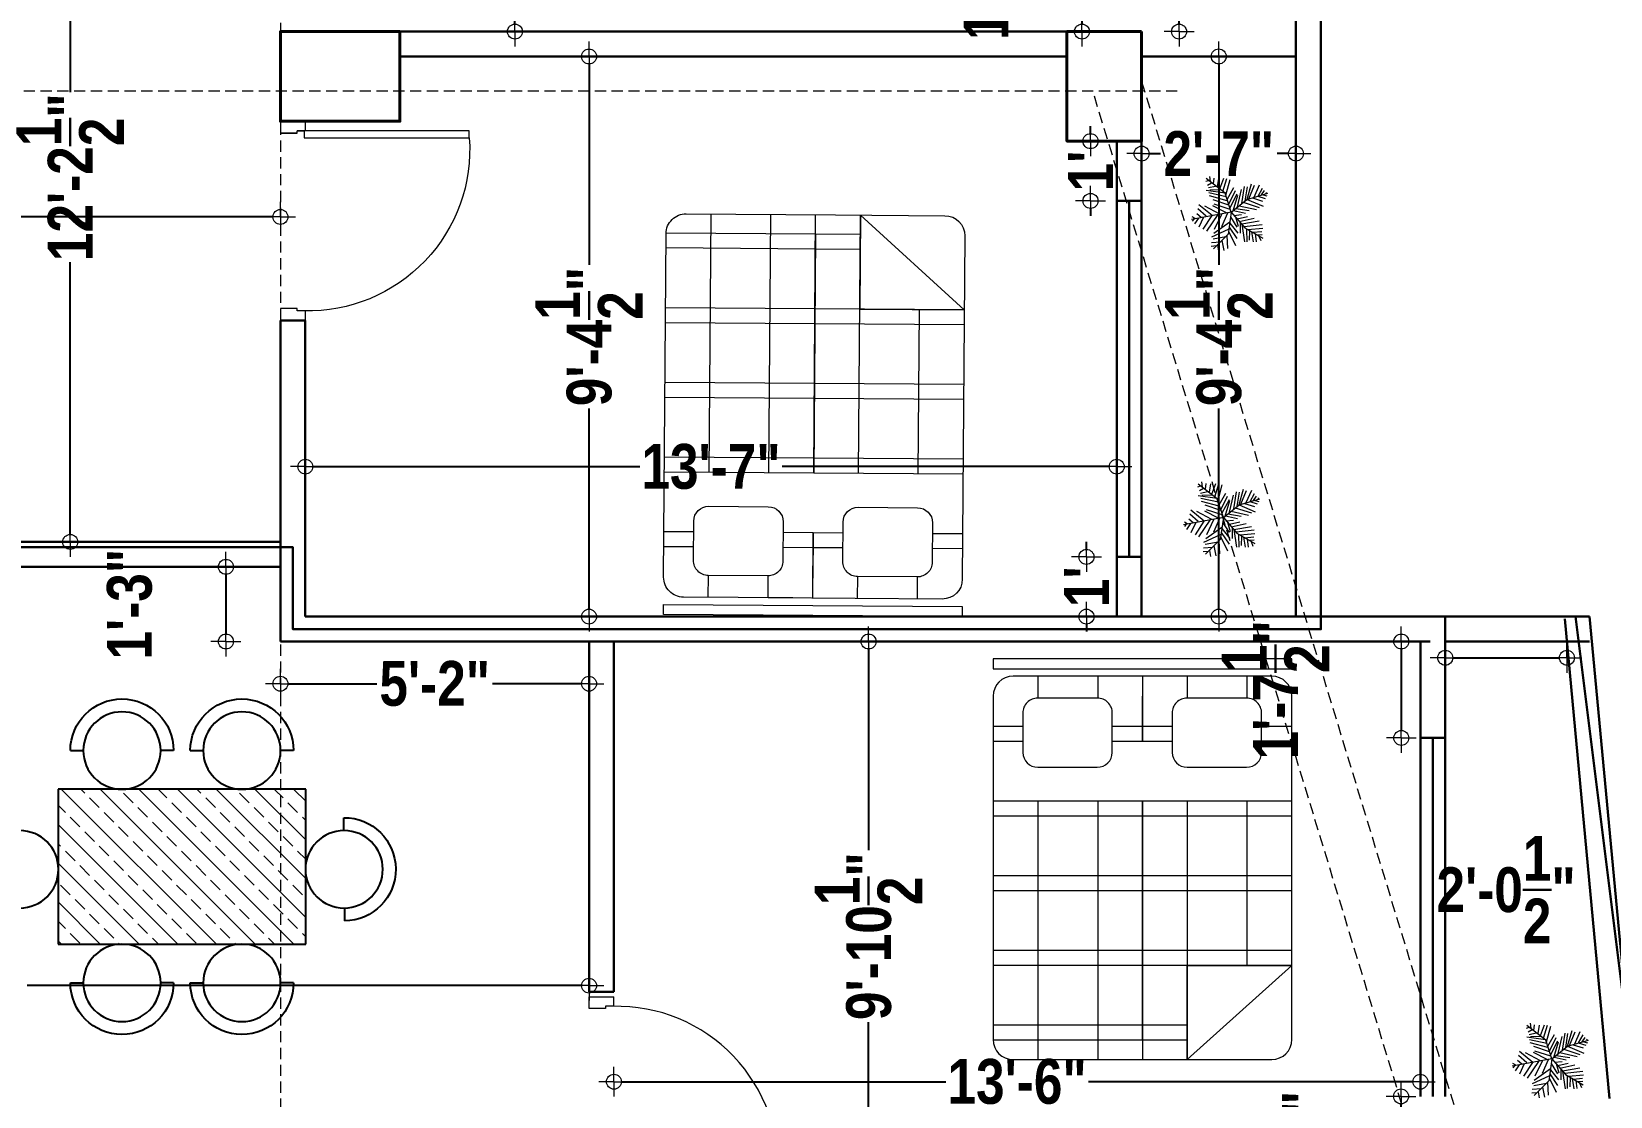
# Model space of a CAD drawing. Header units: inches. Extents: x 64086 to 138972, y -13497 to 16809.
# Drawn here: x 97572.8 to 97890, y -10662.4 to -10448.5 of the extents above; entities that cross this region are included whole.
import ezdxf

# ---------------------------------------------------------------- set-up
doc = ezdxf.new("R2010")
doc.units = ezdxf.units.IN
doc.header["$LTSCALE"] = 0.5
doc.header["$MEASUREMENT"] = 0
doc.header["$PDMODE"] = 2
doc.linetypes.add('DASHED', pattern=[0.75, 0.5, -0.25])
doc.layers.get('0').update_dxf_attribs({"lineweight": 13})
for name, color, linetype, lineweight in [('AREA-F', 20, 'DASHED', 18), ('BEAM 2', 87, 'Continuous', 15), ('Column', 1, 'Continuous', 40), ('DIM', 5, 'Continuous', 13), ('DOOR', 30, 'Continuous', 20), ('e-tv+tel', 5, 'Continuous', 25), ('fur', 42, 'Continuous', 15), ('FURNITUER', 45, 'Continuous', 15), ('P-BASIN1', 6, 'Continuous', 15), ('plant', 70, 'Continuous', 5), ('railing', 30, 'Continuous', 15), ('Raling', 35, 'Continuous', 20), ('WALL', 7, 'Continuous', 30)]:
    doc.layers.add(name, color=color, linetype=linetype, lineweight=lineweight)
doc.layers.add('FURNITURE', color=157, linetype='Continuous')
doc.layers.add('illustr-FURNITURE', color=34, linetype='Continuous')
doc.styles.get("Standard").update_dxf_attribs({"font": 'ARIALNB.TTF'})
doc.dimstyles.new('Column Dim', dxfattribs={"dimtxt": 9, "dimasz": 1.5, "dimexe": 13.25, "dimexo": 11, "dimgap": 1, "dimtad": 0, "dimdec": 1, "dimzin": 0, "dimdsep": 46, "dimlunit": 4, "dimtxsty": 'Standard', "dimblk": 'DIM', "dimcen": 0, "dimse1": 1, "dimse2": 1, "dimclrd": 5, "dimclre": 5, "dimclrt": 7, "dimadec": 0, "dimazin": 0, "dimtfac": 1, "dimtdec": 1, "dimtofl": 0, "dimtmove": 2, "dimatfit": 3, "dimldrblk": 'DIM', "dimfxl": 1, "dimtolj": 1, "dimtzin": 0, "dimarcsym": 0})

# ---------------------------------------------------------------- blocks, each defined once
blk = doc.blocks.new('door-3')
at = {"layer": 'railing'}
for p, q in [((98873.42, -21113.88), (98873.42, -21080.69)), ((98873.42, -21080.69), (98874.85, -21080.69)), ((98874.85, -21080.69), (98874.85, -21113.88)), ((98836.75, -21118.64), (98836.75, -21113.64)), ((98838.65, -21113.64), (98836.75, -21113.64)), ((98838.66, -21113.88), (98838.66, -21115.31)), ((98838.66, -21113.88), (98838.66, -21115.31)), ((98838.66, -21115.31), (98839.13, -21115.31)), ((98839.13, -21115.31), (98839.13, -21118.64)), ((98839.13, -21115.31), (98839.13, -21118.64)), ((98874.85, -21113.88), (98873.42, -21113.88)), ((98874.37, -21115.31), (98874.37, -21118.64)), ((98874.37, -21118.64), (98874.37, -21115.31)), ((98874.37, -21115.31), (98874.85, -21115.31)), ((98876.75, -21113.64), (98874.85, -21113.64)), ((98874.85, -21113.88), (98874.85, -21115.31)), ((98874.85, -21115.31), (98874.85, -21113.88)), ((98876.75, -21113.64), (98876.75, -21118.64)), ((98839.13, -21118.64), (98836.75, -21118.64)), ((98876.75, -21118.64), (98874.37, -21118.64))]:
    blk.add_line(p, q, dxfattribs=at)
blk.add_arc((98871.12, -21113.08), 32.47, 85.9343, 181.4162, dxfattribs=at)
blk = doc.blocks.new('lilklkl')
at = {"color": 23}
for p, q in [((19201.27, -4998.29), (19141.27, -4998.29)), ((19141.27, -4998.29), (19141.27, -5000.29)), ((19201.27, -5000.29), (19201.27, -4998.29)), ((19141.27, -5000.29), (19201.27, -5000.29)), ((19167.27, -5001.79), (19145.27, -5001.79)), ((19197.27, -5001.79), (19162.27, -5001.79)), ((19171.27, -5001.79), (19171.27, -5014.9)), ((19141.27, -5005.79), (19141.27, -5074.79)), ((19171.27, -5014.9), (19171.27, -5005.79)), ((19201.27, -5074.79), (19201.27, -5005.79)), ((19171.27, -5074.79), (19171.27, -5026.9)), ((19171.27, -5026.9), (19171.27, -5078.79)), ((19145.27, -5078.79), (19175.27, -5078.79)), ((19175.27, -5078.79), (19197.27, -5078.79))]:
    blk.add_line(p, q, dxfattribs=at)
at = {"color": 33}
for p, q in [((19150.27, -5001.79), (19150.27, -5006.19)), ((19162.27, -5001.79), (19162.27, -5006.19)), ((19180.27, -5001.79), (19180.27, -5006.19)), ((19192.27, -5001.79), (19192.27, -5006.19)), ((19147.23, -5011.9), (19141.27, -5011.9)), ((19147.24, -5014.9), (19141.27, -5014.9)), ((19171.27, -5014.9), (19165.2, -5014.9)), ((19171.27, -5011.9), (19165.21, -5011.9)), ((19177.23, -5011.9), (19171.27, -5011.9)), ((19177.24, -5014.9), (19171.27, -5014.9)), ((19201.27, -5014.9), (19195.2, -5014.9)), ((19201.27, -5011.9), (19195.21, -5011.9)), ((19171.27, -5026.9), (19141.27, -5026.9)), ((19150.27, -5026.9), (19150.27, -5078.79)), ((19162.27, -5026.9), (19162.27, -5078.79)), ((19201.27, -5026.9), (19171.27, -5026.9)), ((19180.27, -5026.9), (19180.27, -5078.79)), ((19192.27, -5026.9), (19192.27, -5059.9)), ((19171.27, -5029.9), (19141.27, -5029.9)), ((19201.27, -5029.9), (19171.27, -5029.9)), ((19171.27, -5041.9), (19141.27, -5041.9)), ((19201.27, -5041.9), (19171.27, -5041.9)), ((19171.27, -5044.9), (19141.27, -5044.9)), ((19201.27, -5044.9), (19171.27, -5044.9)), ((19171.27, -5056.9), (19141.27, -5056.9)), ((19201.27, -5056.9), (19171.27, -5056.9)), ((19171.27, -5059.9), (19141.27, -5059.9)), ((19201.27, -5059.9), (19171.27, -5059.9)), ((19171.27, -5071.9), (19141.27, -5071.9)), ((19180.27, -5071.9), (19171.27, -5071.9)), ((19171.27, -5074.9), (19141.27, -5074.9)), ((19180.27, -5074.9), (19171.27, -5074.9))]:
    blk.add_line(p, q, dxfattribs=at)
at = {"color": 40}
for p, q in [((19162.21, -5006.19), (19150.23, -5006.19)), ((19192.21, -5006.19), (19180.23, -5006.19)), ((19147.23, -5009.2), (19147.24, -5017.1)), ((19165.2, -5017.09), (19165.21, -5009.2)), ((19177.23, -5009.2), (19177.24, -5017.1)), ((19195.2, -5017.09), (19195.21, -5009.2)), ((19150.24, -5020.09), (19162.2, -5020.09)), ((19180.24, -5020.09), (19192.2, -5020.09))]:
    blk.add_line(p, q, dxfattribs=at)
at = {"color": 23}
for centre, start, end in [((19145.27, -5005.79), 90, 180), ((19197.27, -5005.79), 0, 90), ((19145.27, -5074.79), 180, 270), ((19197.27, -5074.79), 270, 0)]:
    blk.add_arc(centre, 4, start, end, dxfattribs=at)
at = {"color": 40}
for centre, start, end in [((19150.23, -5009.19), 90, 180.1414), ((19162.21, -5009.19), 359.8975, 90), ((19180.23, -5009.19), 90, 180.1414), ((19192.21, -5009.19), 359.8975, 90), ((19150.24, -5017.09), 180.1414, 270), ((19162.2, -5017.09), 270, 359.8975), ((19180.24, -5017.09), 180.1414, 270), ((19192.2, -5017.09), 270, 359.8975)]:
    blk.add_arc(centre, 3, start, end, dxfattribs=at)
at = {"layer": 'DOOR'}
for p, q in [((19201.27, -5059.9), (19180.27, -5078.79)), ((19180.27, -5078.79), (19180.27, -5059.9)), ((19180.27, -5059.9), (19201.27, -5059.9))]:
    blk.add_line(p, q, dxfattribs=at)
blk = doc.blocks.new('A$C32C23EB6')
at = {"layer": 'fur'}
blk.add_blockref('lilklkl', (-19141.27, 5078.79), dxfattribs=at)
blk = doc.blocks.new('FURN_GEN_016')
at = {"layer": 'illustr-FURNITURE'}
for p, q in [((-12934.1, 14564.81), (-12931.6, 14564.81)), ((-12914.1, 14564.81), (-12916.6, 14564.81)), ((-12910.86, 14564.81), (-12908.36, 14564.81)), ((-12890.86, 14564.81), (-12893.36, 14564.81)), ((-12936.48, 14557.31), (-12888.48, 14557.31)), ((-12936.48, 14527.31), (-12936.48, 14557.31)), ((-12888.48, 14557.31), (-12888.48, 14527.31)), ((-12943.85, 14549.3), (-12943.83, 14551.8)), ((-12881.11, 14549.3), (-12881.13, 14551.8)), ((-12943.96, 14534.31), (-12943.98, 14531.81)), ((-12881, 14534.31), (-12880.98, 14531.81)), ((-12888.48, 14527.31), (-12936.48, 14527.31)), ((-12934.1, 14519.81), (-12931.6, 14519.81)), ((-12914.1, 14519.81), (-12916.6, 14519.81)), ((-12910.86, 14519.81), (-12908.36, 14519.81)), ((-12890.86, 14519.81), (-12893.36, 14519.81))]:
    blk.add_line(p, q, dxfattribs=at)
for centre in [(-12924.1, 14564.81), (-12900.86, 14564.81), (-12943.91, 14541.81), (-12881.05, 14541.81), (-12924.1, 14519.81), (-12900.86, 14519.81)]:
    blk.add_circle(centre, 7.5, dxfattribs=at)
for centre, start, end in [((-12924.1, 14564.81), 0, 180), ((-12900.86, 14564.81), 0, 180), ((-12943.91, 14541.81), 89.579, 269.579), ((-12881.05, 14541.81), 270.421, 90.421), ((-12924.1, 14519.81), 180, 0), ((-12900.86, 14519.81), 180, 0)]:
    blk.add_arc(centre, 10, start, end, dxfattribs=at)
blk = doc.blocks.new('*U13')
for p, q in [((-185.1152, 1008.5578), (-553.1612, 1185.4942)), ((-221.9198, 1197.3052), (-433.5526, 1338.8594)), ((-258.7244, 1362.456), (-332.3336, 1421.4348)), ((0, 0), (-266.7, 1447.8)), ((-231.1146, 1315.2628), (-166.7002, 1421.4348)), ((-194.31, 1102.9442), (-65.4812, 1256.284)), ((-148.3106, 914.1968), (118.5418, 1220.9018)), ((-129.8956, 701.8528), (265.7602, 1185.4942)), ((-800.1, 114.3), (-1333.5, 647.7)), ((-1234.059, 536.7274), (-1252.4486, 737.2604)), ((-1105.2302, 725.4494), (-1077.6458, 395.1732)), ((-976.4268, 666.4706), (-884.4026, 194.6402)), ((-902.8176, 713.6638), (-617.5756, 100.2538)), ((-369.1382, 53.086), (-783.1836, 642.874)), ((-93.091, 489.5342), (-700.3796, 902.3858)), ((-129.8956, 713.6638), (-626.7704, 1032.1544)), ((-617.5756, 607.4918), (-74.7014, 347.98)), ((-74.7014, 418.7444), (219.7608, 961.39)), ((-28.6766, 171.0436), (228.9556, 678.2816)), ((100.1268, 41.275), (284.1498, 619.2774)), ((256.5654, 88.4682), (449.7832, 666.4706)), ((412.9786, 147.447), (587.8068, 796.2392)), ((560.197, 182.8292), (698.2206, 819.8358)), ((685.8, 228.6), (1219.2, 914.4)), ((689.0258, 230.0224), (790.2448, 914.1968)), ((808.6344, 784.4282), (827.0494, 418.7444)), ((891.4384, 831.6214), (946.658, 572.1096)), ((983.4626, 867.0036), (1066.2666, 725.4494)), ((1029.462, 654.685), (1241.0948, 631.0884)), ((1112.2914, 760.8316), (1296.3144, 784.4282)), ((1121.4862, 925.9824), (1149.0706, 831.6214)), ((-1206.4492, 501.3198), (-1418.082, 465.9376)), ((-1031.621, 347.98), (-1399.667, 277.1902)), ((-847.598, 159.2326), (-1326.0578, 135.636)), ((-718.7946, 88.4682), (-1215.644, -147.447)), ((-543.9664, 76.6572), (-967.2066, -206.4512)), ((0, 0), (-800.1, 114.3)), ((-405.9428, 53.086), (-764.794, -241.8334)), ((0, 0), (-571.5, -495.3)), ((-166.7002, 29.4894), (-543.9664, -206.4512)), ((-525.5514, 347.98), (-28.6766, 123.8504)), ((0, 0), (685.8, 228.6)), ((0, 0), (457.2, -571.5)), ((164.5412, 41.275), (661.416, -218.2368)), ((284.1498, 88.4682), (781.0246, -147.447)), ((458.978, 147.447), (891.4384, -88.4682)), ((615.4166, 194.6402), (1185.8752, 41.275)), ((753.4148, 312.5978), (1222.6798, 159.2326)), ((845.439, 418.7444), (1241.0948, 277.1902)), ((919.0482, 501.3198), (1222.6798, 454.152)), ((-442.7474, -383.3876), (-1086.8406, -477.7486)), ((-617.5756, -548.5384), (-1077.6458, -560.324)), ((-571.5, -495.3), (-952.5, -1143)), ((-387.5278, -324.4088), (-764.794, -324.4088)), ((-525.5514, -465.963), (-451.9422, -1126.5408)), ((-166.7002, -147.447), (-507.1618, -253.619)), ((-433.5526, -383.3876), (-323.1134, -1020.3688)), ((-341.5284, -289.0012), (-221.9198, -831.6214)), ((-240.3094, -218.2368), (-157.5054, -595.7062)), ((-120.7008, -88.4682), (-93.091, -371.5766)), ((63.3222, -76.6826), (-37.8714, -513.1308)), ((44.9326, -64.897), (615.4166, -241.8334)), ((127.7366, -159.258), (54.1274, -654.685)), ((228.9556, -289.0012), (90.932, -914.1968)), ((357.759, -430.5554), (164.5412, -1020.3688)), ((192.151, -230.0224), (817.8292, -371.5766)), ((458.978, -572.1096), (210.5406, -1161.923)), ((311.7596, -383.3876), (937.4378, -477.7486)), ((412.9786, -501.3452), (919.0482, -583.9206)), ((457.2, -571.5), (685.8, -1333.5)), ((468.1982, -572.1096), (1029.462, -737.2604)), ((-718.7946, -737.2604), (-1086.8406, -796.2392)), ((-783.1836, -867.029), (-1077.6458, -902.4112)), ((-875.2078, -1008.5832), (-1040.8412, -1079.3476)), ((-681.9646, -666.496), (-1022.4262, -654.685)), ((-829.2084, -937.7934), (-810.7934, -1126.5408)), ((-737.1842, -784.4536), (-709.5744, -1114.7298)), ((-635.9652, -607.5172), (-580.771, -1150.1374)), ((514.1976, -772.6426), (403.7838, -1138.3264)), ((486.5878, -642.8994), (983.4626, -843.4324)), ((578.612, -961.39), (495.7826, -1232.7128)), ((541.8074, -831.6214), (992.6574, -1032.1544)), ((578.612, -973.1756), (873.0488, -1138.3264)), ((624.6114, -1102.9442), (781.0246, -1209.1162)), ((624.6114, -1161.923), (587.8068, -1291.6916)), ((679.8056, -1268.095), (716.6102, -1291.6916))]:
    blk.add_line(p, q)
blk = doc.blocks.new('DIM')
at = {"layer": 'DIM'}
for q in [(-2, 0), (0, 2), (0, -2), (2, 0)]:
    blk.add_line((0, 0), q, dxfattribs=at)
blk.add_circle((0, 0), 1, dxfattribs=at)
blk = doc.blocks.new('*D604')
at = {"layer": 'Defpoints', "color": 0, "lineweight": 30, "ltscale": 15, "transparency": 16777216}
for p in [(97651.2, -10324.34), (97651.2, -10448.49), (97669.92, -10448.49)]:
    blk.add_point(p, dxfattribs=at)
at = {"layer": 'WALL', "color": 5, "lineweight": -2, "ltscale": 15, "transparency": 16777216}
for p, q in [((97669.92, -10325.84), (97669.92, -10372.09)), ((97669.92, -10446.99), (97669.92, -10400.74))]:
    blk.add_line(p, q, dxfattribs=at)
at = {"layer": 'WALL', "color": 5, "lineweight": -2, "ltscale": 15, "transparency": 16777216, "xscale": 1.5, "yscale": 1.5, "zscale": 1.5}
for p, rotation in [((97669.92, -10324.34), 90), ((97669.92, -10448.49), 270)]:
    blk.add_blockref('DIM', p, dxfattribs=dict(at, rotation=rotation))
at = {"layer": 'WALL', "color": 7, "lineweight": 30, "ltscale": 15, "transparency": 16777216, "insert": (97669.92, -10386.42), "char_height": 9, "attachment_point": 5, "rotation": 90}
blk.add_mtext('\\A1;10\'-4"', dxfattribs=at)
blk = doc.blocks.new('*D607')
at = {"layer": 'Defpoints', "color": 0, "lineweight": 30, "ltscale": 15, "transparency": 16777216}
for p in [(97803.36, -10324.34), (97803.36, -10448.49), (97803.36, -10448.49)]:
    blk.add_point(p, dxfattribs=at)
at = {"layer": 'WALL', "color": 5, "lineweight": -2, "ltscale": 15, "transparency": 16777216}
for p, q in [((97803.36, -10325.84), (97803.36, -10372.09)), ((97803.36, -10446.99), (97803.36, -10400.74))]:
    blk.add_line(p, q, dxfattribs=at)
at = {"layer": 'WALL', "color": 5, "lineweight": -2, "ltscale": 15, "transparency": 16777216, "xscale": 1.5, "yscale": 1.5, "zscale": 1.5}
for p, rotation in [((97803.36, -10324.34), 90), ((97803.36, -10448.49), 270)]:
    blk.add_blockref('DIM', p, dxfattribs=dict(at, rotation=rotation))
at = {"layer": 'WALL', "color": 7, "lineweight": 30, "ltscale": 15, "transparency": 16777216, "insert": (97803.36, -10386.42), "char_height": 9, "attachment_point": 5, "rotation": 90}
blk.add_mtext('\\A1;10\'-4"', dxfattribs=at)
blk = doc.blocks.new('*D614')
at = {"layer": 'Defpoints', "color": 0, "lineweight": 30, "ltscale": 15, "transparency": 16777216}
for p in [(97622.81, -10485.72), (97424.82, -10551), (97622.81, -10551)]:
    blk.add_point(p, dxfattribs=at)
at = {"layer": 'WALL', "color": 5, "lineweight": -2, "ltscale": 15, "transparency": 16777216}
for p, q in [((97426.32, -10485.72), (97509.49, -10485.72)), ((97621.31, -10485.72), (97538.14, -10485.72))]:
    blk.add_line(p, q, dxfattribs=at)
at = {"layer": 'WALL', "color": 5, "lineweight": -2, "ltscale": 15, "transparency": 16777216, "xscale": 1.5, "yscale": 1.5, "zscale": 1.5, "rotation": 180}
blk.add_blockref('DIM', (97424.82, -10485.72), dxfattribs=at)
at = {"layer": 'WALL', "color": 5, "lineweight": -2, "ltscale": 15, "transparency": 16777216, "xscale": 1.5, "yscale": 1.5, "zscale": 1.5}
blk.add_blockref('DIM', (97622.81, -10485.72), dxfattribs=at)
at = {"layer": 'WALL', "color": 7, "lineweight": 30, "ltscale": 15, "transparency": 16777216, "insert": (97523.82, -10485.72), "char_height": 9, "attachment_point": 5}
blk.add_mtext('\\A1;16\'-6"', dxfattribs=at)
blk = doc.blocks.new('*D615')
at = {"layer": 'Defpoints', "color": 0, "lineweight": 30, "ltscale": 15, "transparency": 16777216}
for p in [(97622.81, -10556), (97611.85, -10571), (97622.81, -10571)]:
    blk.add_point(p, dxfattribs=at)
at = {"layer": 'WALL', "color": 5, "lineweight": -2, "ltscale": 15, "transparency": 16777216}
blk.add_line((97611.85, -10557.5), (97611.85, -10569.5), dxfattribs=at)
at = {"layer": 'WALL', "color": 5, "lineweight": -2, "ltscale": 15, "transparency": 16777216, "xscale": 1.5, "yscale": 1.5, "zscale": 1.5}
for p, rotation in [((97611.85, -10556), 90), ((97611.85, -10571), 270)]:
    blk.add_blockref('DIM', p, dxfattribs=dict(at, rotation=rotation))
at = {"layer": 'WALL', "color": 7, "lineweight": 30, "ltscale": 15, "transparency": 16777216, "insert": (97592.51, -10563.5), "char_height": 9, "attachment_point": 5, "rotation": 90}
blk.add_mtext('\\A1;1\'-3"', dxfattribs=at)
blk = doc.blocks.new('*D616')
at = {"layer": 'Defpoints', "color": 0, "lineweight": 30, "ltscale": 15, "transparency": 16777216}
for p in [(97622.81, -10571), (97684.81, -10571), (97684.81, -10579.47)]:
    blk.add_point(p, dxfattribs=at)
at = {"layer": 'WALL', "color": 5, "lineweight": -2, "ltscale": 15, "transparency": 16777216}
for p, q in [((97624.31, -10579.47), (97642.18, -10579.47)), ((97683.31, -10579.47), (97665.44, -10579.47))]:
    blk.add_line(p, q, dxfattribs=at)
at = {"layer": 'WALL', "color": 5, "lineweight": -2, "ltscale": 15, "transparency": 16777216, "xscale": 1.5, "yscale": 1.5, "zscale": 1.5, "rotation": 180}
blk.add_blockref('DIM', (97622.81, -10579.47), dxfattribs=at)
at = {"layer": 'WALL', "color": 5, "lineweight": -2, "ltscale": 15, "transparency": 16777216, "xscale": 1.5, "yscale": 1.5, "zscale": 1.5}
blk.add_blockref('DIM', (97684.81, -10579.47), dxfattribs=at)
at = {"layer": 'WALL', "color": 7, "lineweight": 30, "ltscale": 15, "transparency": 16777216, "insert": (97653.81, -10579.47), "char_height": 9, "attachment_point": 5}
blk.add_mtext('\\A1;5\'-2"', dxfattribs=at)
blk = doc.blocks.new('*D617')
at = {"layer": 'Defpoints', "color": 0, "lineweight": 30, "ltscale": 15, "transparency": 16777216}
for p in [(97790.83, -10429.57), (97783.83, -10448.49), (97790.83, -10448.49)]:
    blk.add_point(p, dxfattribs=at)
at = {"layer": 'WALL', "color": 5, "lineweight": -2, "ltscale": 15, "transparency": 16777216}
blk.add_line((97783.83, -10431.07), (97783.83, -10446.99), dxfattribs=at)
at = {"layer": 'WALL', "color": 5, "lineweight": -2, "ltscale": 15, "transparency": 16777216, "xscale": 1.5, "yscale": 1.5, "zscale": 1.5}
for p, rotation in [((97783.83, -10429.57), 90), ((97783.83, -10448.49), 270)]:
    blk.add_blockref('DIM', p, dxfattribs=dict(at, rotation=rotation))
at = {"layer": 'WALL', "color": 7, "lineweight": 30, "ltscale": 15, "transparency": 16777216, "insert": (97764.57, -10439.03), "char_height": 9, "attachment_point": 5, "rotation": 90}
blk.add_mtext('\\A1;1\'-7"', dxfattribs=at)
blk = doc.blocks.new('*D618')
at = {"layer": 'Defpoints', "color": 0, "lineweight": 30, "ltscale": 15, "transparency": 16777216}
for p in [(97790.83, -10470.5), (97785.56, -10482.5), (97790.83, -10482.5)]:
    blk.add_point(p, dxfattribs=at)
at = {"layer": 'WALL', "color": 5, "lineweight": -2, "ltscale": 15, "transparency": 16777216}
for p, q in [((97785.56, -10469), (97785.56, -10467.5)), ((97785.56, -10484), (97785.56, -10485.5))]:
    blk.add_line(p, q, dxfattribs=at)
at = {"layer": 'WALL', "color": 5, "lineweight": -2, "ltscale": 15, "transparency": 16777216, "xscale": 1.5, "yscale": 1.5, "zscale": 1.5}
for p, rotation in [((97785.56, -10470.5), 270), ((97785.56, -10482.5), 90)]:
    blk.add_blockref('DIM', p, dxfattribs=dict(at, rotation=rotation))
at = {"layer": 'WALL', "color": 7, "lineweight": 30, "ltscale": 15, "transparency": 16777216, "insert": (97785.56, -10476.5), "char_height": 9, "attachment_point": 5, "rotation": 90}
blk.add_mtext("\\A1;1'", dxfattribs=at)
blk = doc.blocks.new('*D619')
at = {"layer": 'Defpoints', "color": 0, "lineweight": 30, "ltscale": 15, "transparency": 16777216}
for p in [(97784.75, -10554), (97790.83, -10554), (97790.83, -10566)]:
    blk.add_point(p, dxfattribs=at)
at = {"layer": 'WALL', "color": 5, "lineweight": -2, "ltscale": 15, "transparency": 16777216}
for p, q in [((97784.75, -10552.5), (97784.75, -10551)), ((97784.75, -10567.5), (97784.75, -10569))]:
    blk.add_line(p, q, dxfattribs=at)
at = {"layer": 'WALL', "color": 5, "lineweight": -2, "ltscale": 15, "transparency": 16777216, "xscale": 1.5, "yscale": 1.5, "zscale": 1.5}
for p, rotation in [((97784.75, -10554), 270), ((97784.75, -10566), 90)]:
    blk.add_blockref('DIM', p, dxfattribs=dict(at, rotation=rotation))
at = {"layer": 'WALL', "color": 7, "lineweight": 30, "ltscale": 15, "transparency": 16777216, "insert": (97784.75, -10560), "char_height": 9, "attachment_point": 5, "rotation": 90}
blk.add_mtext("\\A1;1'", dxfattribs=at)
blk = doc.blocks.new('*D620')
at = {"layer": 'Defpoints', "color": 0, "lineweight": 30, "ltscale": 15, "transparency": 16777216}
for p in [(97686.78, -10453.5), (97684.81, -10566), (97686.78, -10566)]:
    blk.add_point(p, dxfattribs=at)
at = {"layer": 'WALL', "color": 5, "lineweight": -2, "ltscale": 15, "transparency": 16777216}
for p, q in [((97684.81, -10455), (97684.81, -10495.31)), ((97684.81, -10564.5), (97684.81, -10524.18))]:
    blk.add_line(p, q, dxfattribs=at)
at = {"layer": 'WALL', "color": 5, "lineweight": -2, "ltscale": 15, "transparency": 16777216, "xscale": 1.5, "yscale": 1.5, "zscale": 1.5}
for p, rotation in [((97684.81, -10453.5), 90), ((97684.81, -10566), 270)]:
    blk.add_blockref('DIM', p, dxfattribs=dict(at, rotation=rotation))
at = {"layer": 'WALL', "color": 7, "lineweight": 30, "ltscale": 15, "transparency": 16777216, "insert": (97684.81, -10509.75), "char_height": 9, "attachment_point": 5, "rotation": 90}
blk.add_mtext('\\A1;9\'-4{\\H1x;\\S1/2;}"', dxfattribs=at)
blk = doc.blocks.new('*D621')
at = {"layer": 'Defpoints', "color": 0, "lineweight": 30, "ltscale": 15, "transparency": 16777216}
for p in [(97627.81, -10536.25), (97790.83, -10535.88), (97790.83, -10536.25)]:
    blk.add_point(p, dxfattribs=at)
at = {"layer": 'WALL', "color": 5, "lineweight": -2, "ltscale": 15, "transparency": 16777216}
for p, q in [((97629.31, -10535.88), (97695, -10535.88)), ((97789.33, -10535.88), (97723.64, -10535.88))]:
    blk.add_line(p, q, dxfattribs=at)
at = {"layer": 'WALL', "color": 5, "lineweight": -2, "ltscale": 15, "transparency": 16777216, "xscale": 1.5, "yscale": 1.5, "zscale": 1.5, "rotation": 180}
blk.add_blockref('DIM', (97627.81, -10535.88), dxfattribs=at)
at = {"layer": 'WALL', "color": 5, "lineweight": -2, "ltscale": 15, "transparency": 16777216, "xscale": 1.5, "yscale": 1.5, "zscale": 1.5}
blk.add_blockref('DIM', (97790.83, -10535.88), dxfattribs=at)
at = {"layer": 'WALL', "color": 7, "lineweight": 30, "ltscale": 15, "transparency": 16777216, "insert": (97709.32, -10535.88), "char_height": 9, "attachment_point": 5}
blk.add_mtext('\\A1;13\'-7"', dxfattribs=at)
blk = doc.blocks.new('*D622')
at = {"layer": 'Defpoints', "color": 0, "lineweight": 30, "ltscale": 15, "transparency": 16777216}
for p in [(97811.33, -10453.49), (97811.33, -10566), (97811.33, -10566)]:
    blk.add_point(p, dxfattribs=at)
at = {"layer": 'WALL', "color": 5, "lineweight": -2, "ltscale": 15, "transparency": 16777216}
for p, q in [((97811.33, -10454.99), (97811.33, -10495.31)), ((97811.33, -10564.5), (97811.33, -10524.18))]:
    blk.add_line(p, q, dxfattribs=at)
at = {"layer": 'WALL', "color": 5, "lineweight": -2, "ltscale": 15, "transparency": 16777216, "xscale": 1.5, "yscale": 1.5, "zscale": 1.5}
for p, rotation in [((97811.33, -10453.49), 90), ((97811.33, -10566), 270)]:
    blk.add_blockref('DIM', p, dxfattribs=dict(at, rotation=rotation))
at = {"layer": 'WALL', "color": 7, "lineweight": 30, "ltscale": 15, "transparency": 16777216, "insert": (97811.33, -10509.74), "char_height": 9, "attachment_point": 5, "rotation": 90}
blk.add_mtext('\\A1;9\'-4{\\H1x;\\S1/2;}"', dxfattribs=at)
blk = doc.blocks.new('*D623')
at = {"layer": 'Defpoints', "color": 0, "lineweight": 30, "ltscale": 15, "transparency": 16777216}
for p in [(97795.83, -10473), (97826.83, -10473), (97826.83, -10473)]:
    blk.add_point(p, dxfattribs=at)
at = {"layer": 'WALL', "color": 5, "lineweight": -2, "ltscale": 15, "transparency": 16777216}
for p, q in [((97797.33, -10473), (97799.6, -10473)), ((97825.33, -10473), (97823.07, -10473))]:
    blk.add_line(p, q, dxfattribs=at)
at = {"layer": 'WALL', "color": 5, "lineweight": -2, "ltscale": 15, "transparency": 16777216, "xscale": 1.5, "yscale": 1.5, "zscale": 1.5, "rotation": 180}
blk.add_blockref('DIM', (97795.83, -10473), dxfattribs=at)
at = {"layer": 'WALL', "color": 5, "lineweight": -2, "ltscale": 15, "transparency": 16777216, "xscale": 1.5, "yscale": 1.5, "zscale": 1.5}
blk.add_blockref('DIM', (97826.83, -10473), dxfattribs=at)
at = {"layer": 'WALL', "color": 7, "lineweight": 30, "ltscale": 15, "transparency": 16777216, "insert": (97811.33, -10473), "char_height": 9, "attachment_point": 5}
blk.add_mtext('\\A1;2\'-7"', dxfattribs=at)
blk = doc.blocks.new('*D624')
at = {"layer": 'Defpoints', "color": 0, "lineweight": 30, "ltscale": 15, "transparency": 16777216}
for p in [(97597.81, -10404.5), (97580.57, -10551), (97597.81, -10551)]:
    blk.add_point(p, dxfattribs=at)
at = {"layer": 'WALL', "color": 5, "lineweight": -2, "ltscale": 15, "transparency": 16777216}
for p, q in [((97580.57, -10406), (97580.57, -10460.69)), ((97580.57, -10549.5), (97580.57, -10494.8))]:
    blk.add_line(p, q, dxfattribs=at)
at = {"layer": 'WALL', "color": 5, "lineweight": -2, "ltscale": 15, "transparency": 16777216, "xscale": 1.5, "yscale": 1.5, "zscale": 1.5}
for p, rotation in [((97580.57, -10404.5), 90), ((97580.57, -10551), 270)]:
    blk.add_blockref('DIM', p, dxfattribs=dict(at, rotation=rotation))
at = {"layer": 'WALL', "color": 7, "lineweight": 30, "ltscale": 15, "transparency": 16777216, "insert": (97580.57, -10477.75), "char_height": 9, "attachment_point": 5, "rotation": 90}
blk.add_mtext('\\A1;12\'-2{\\H1x;\\S1/2;}"', dxfattribs=at)
blk = doc.blocks.new('*D625')
at = {"layer": 'Defpoints', "color": 0, "lineweight": 30, "ltscale": 15, "transparency": 16777216}
for p in [(97429.82, -10639.41), (97684.81, -10639.41), (97684.81, -10640.12)]:
    blk.add_point(p, dxfattribs=at)
at = {"layer": 'WALL', "color": 5, "lineweight": -2, "ltscale": 15, "transparency": 16777216}
for p, q in [((97431.32, -10640.12), (97542.72, -10640.12)), ((97683.31, -10640.12), (97571.92, -10640.12))]:
    blk.add_line(p, q, dxfattribs=at)
at = {"layer": 'WALL', "color": 5, "lineweight": -2, "ltscale": 15, "transparency": 16777216, "xscale": 1.5, "yscale": 1.5, "zscale": 1.5, "rotation": 180}
blk.add_blockref('DIM', (97429.82, -10640.12), dxfattribs=at)
at = {"layer": 'WALL', "color": 5, "lineweight": -2, "ltscale": 15, "transparency": 16777216, "xscale": 1.5, "yscale": 1.5, "zscale": 1.5}
blk.add_blockref('DIM', (97684.81, -10640.12), dxfattribs=at)
at = {"layer": 'WALL', "color": 7, "lineweight": 30, "ltscale": 15, "transparency": 16777216, "insert": (97557.32, -10640.12), "char_height": 9, "attachment_point": 5}
blk.add_mtext('\\A1;21\'-3"', dxfattribs=at)
blk = doc.blocks.new('*D627')
at = {"layer": 'Defpoints', "color": 0, "lineweight": 30, "ltscale": 15, "transparency": 16777216}
for p in [(97740.97, -10571), (97740.97, -10689.36), (97740.97, -10689.36)]:
    blk.add_point(p, dxfattribs=at)
at = {"layer": 'WALL', "color": 5, "lineweight": -2, "ltscale": 15, "transparency": 16777216}
for p, q in [((97740.97, -10572.5), (97740.97, -10612.88)), ((97740.97, -10687.86), (97740.97, -10647.48))]:
    blk.add_line(p, q, dxfattribs=at)
at = {"layer": 'WALL', "color": 5, "lineweight": -2, "ltscale": 15, "transparency": 16777216, "xscale": 1.5, "yscale": 1.5, "zscale": 1.5}
for p, rotation in [((97740.97, -10571), 90), ((97740.97, -10689.36), 270)]:
    blk.add_blockref('DIM', p, dxfattribs=dict(at, rotation=rotation))
at = {"layer": 'WALL', "color": 7, "lineweight": 30, "ltscale": 15, "transparency": 16777216, "insert": (97740.97, -10630.18), "char_height": 9, "attachment_point": 5, "rotation": 90}
blk.add_mtext('\\A1;9\'-10{\\H1x;\\S1/2;}"', dxfattribs=at)
blk = doc.blocks.new('*D630')
at = {"layer": 'Defpoints', "color": 0, "lineweight": 30, "ltscale": 15, "transparency": 16777216}
for p in [(97851.83, -10571), (97848, -10590.36), (97851.83, -10590.36)]:
    blk.add_point(p, dxfattribs=at)
at = {"layer": 'WALL', "color": 5, "lineweight": -2, "ltscale": 15, "transparency": 16777216}
blk.add_line((97848, -10572.5), (97848, -10588.86), dxfattribs=at)
at = {"layer": 'WALL', "color": 5, "lineweight": -2, "ltscale": 15, "transparency": 16777216, "xscale": 1.5, "yscale": 1.5, "zscale": 1.5}
for p, rotation in [((97848, -10571), 90), ((97848, -10590.36), 270)]:
    blk.add_blockref('DIM', p, dxfattribs=dict(at, rotation=rotation))
at = {"layer": 'WALL', "color": 7, "lineweight": 30, "ltscale": 15, "transparency": 16777216, "insert": (97822.72, -10580.68), "char_height": 9, "attachment_point": 5, "rotation": 90}
blk.add_mtext('\\A1;1\'-7{\\H1x;\\S1/2;}"', dxfattribs=at)
blk = doc.blocks.new('*D631')
at = {"layer": 'Defpoints', "color": 0, "lineweight": 30, "ltscale": 15, "transparency": 16777216}
for p in [(97847.95, -10662.36), (97851.83, -10662.36), (97851.83, -10682.36)]:
    blk.add_point(p, dxfattribs=at)
at = {"layer": 'WALL', "color": 5, "lineweight": -2, "ltscale": 15, "transparency": 16777216}
blk.add_line((97847.95, -10680.86), (97847.95, -10663.86), dxfattribs=at)
at = {"layer": 'WALL', "color": 5, "lineweight": -2, "ltscale": 15, "transparency": 16777216, "xscale": 1.5, "yscale": 1.5, "zscale": 1.5}
for p, rotation in [((97847.95, -10662.36), 90), ((97847.95, -10682.36), 270)]:
    blk.add_blockref('DIM', p, dxfattribs=dict(at, rotation=rotation))
at = {"layer": 'WALL', "color": 7, "lineweight": 30, "ltscale": 15, "transparency": 16777216, "insert": (97828.6, -10672.36), "char_height": 9, "attachment_point": 5, "rotation": 90}
blk.add_mtext('\\A1;1\'-8"', dxfattribs=at)
blk = doc.blocks.new('*D632')
at = {"layer": 'Defpoints', "color": 0, "lineweight": 30, "ltscale": 15, "transparency": 16777216}
for p in [(97689.81, -10590.36), (97851.83, -10590.36), (97689.81, -10659.41)]:
    blk.add_point(p, dxfattribs=at)
at = {"layer": 'WALL', "color": 5, "lineweight": -2, "ltscale": 15, "transparency": 16777216}
for p, q in [((97691.31, -10659.41), (97756.5, -10659.41)), ((97850.33, -10659.41), (97785.14, -10659.41))]:
    blk.add_line(p, q, dxfattribs=at)
at = {"layer": 'WALL', "color": 5, "lineweight": -2, "ltscale": 15, "transparency": 16777216, "xscale": 1.5, "yscale": 1.5, "zscale": 1.5, "rotation": 180}
blk.add_blockref('DIM', (97689.81, -10659.41), dxfattribs=at)
at = {"layer": 'WALL', "color": 5, "lineweight": -2, "ltscale": 15, "transparency": 16777216, "xscale": 1.5, "yscale": 1.5, "zscale": 1.5}
blk.add_blockref('DIM', (97851.83, -10659.41), dxfattribs=at)
at = {"layer": 'WALL', "color": 7, "lineweight": 30, "ltscale": 15, "transparency": 16777216, "insert": (97770.82, -10659.41), "char_height": 9, "attachment_point": 5}
blk.add_mtext('\\A1;13\'-6"', dxfattribs=at)
blk = doc.blocks.new('*D637')
at = {"layer": 'Defpoints', "color": 0, "lineweight": 30, "ltscale": 15, "transparency": 16777216}
for p in [(97856.83, -10571), (97881.28, -10571), (97881.28, -10574.27)]:
    blk.add_point(p, dxfattribs=at)
at = {"layer": 'WALL', "color": 5, "lineweight": -2, "ltscale": 15, "transparency": 16777216}
blk.add_line((97858.33, -10574.27), (97879.78, -10574.27), dxfattribs=at)
at = {"layer": 'WALL', "color": 5, "lineweight": -2, "ltscale": 15, "transparency": 16777216, "xscale": 1.5, "yscale": 1.5, "zscale": 1.5, "rotation": 180}
blk.add_blockref('DIM', (97856.83, -10574.27), dxfattribs=at)
at = {"layer": 'WALL', "color": 5, "lineweight": -2, "ltscale": 15, "transparency": 16777216, "xscale": 1.5, "yscale": 1.5, "zscale": 1.5}
blk.add_blockref('DIM', (97881.28, -10574.27), dxfattribs=at)
at = {"layer": 'WALL', "color": 7, "lineweight": 30, "ltscale": 15, "transparency": 16777216, "insert": (97869.06, -10620.84), "char_height": 9, "attachment_point": 5}
blk.add_mtext('\\A1;2\'-0{\\H1x;\\S1/2;}"', dxfattribs=at)

msp = doc.modelspace()

# ---------------------------------------------------------------- hatches: boundary and pattern name
at = {"layer": 'AREA-F', "linetype": 'ByBlock', "ltscale": 3}
h = msp.add_hatch(dxfattribs=at)
h.set_pattern_fill('ANSI33', color=256, scale=22, angle=270, style=0)
h.set_pattern_definition([(135, (145063.405, 146885.209), (-3.8890873, -3.8890873), []), (135, (145063.405, 146889.098), (-3.8890873, -3.8890873), [2.75, -1.375])])
h.paths.add_polyline_path([(97627.9, -10631.79), (97627.9, -10617.84, -0.07016), (97627.9, -10615.67), (97627.9, -10600.69), (97578.14, -10600.69), (97578.14, -10615.67, -0.07016), (97578.14, -10617.84), (97578.14, -10631.79)])

# ---------------------------------------------------------------- linework, layer by layer
at = {"layer": 'BEAM 2', "linetype": 'DASHED', "ltscale": 9}
for p, q in [((97622.81, -10399.5), (97622.81, -10692.36)), ((97802.98, -10460.49), (96736.98, -10460.49)), ((97786.27, -10461.41), (97853.38, -10681.36)), ((97795.83, -10458.49), (97863.83, -10681.36))]:
    msp.add_line(p, q, dxfattribs=at)
at = {"layer": 'Column'}
for points in [[(97646.81, -10466.5), (97646.81, -10448.5), (97622.81, -10448.5), (97622.81, -10466.5)], [(97622.81, -10448.5), (97622.81, -10466.5), (97646.81, -10466.5), (97646.81, -10448.5)], [(97622.81, -10448.5), (97622.81, -10466.5), (97646.81, -10466.5), (97646.81, -10448.5)], [(97795.83, -10448.5), (97780.83, -10448.5), (97780.83, -10470.5), (97795.83, -10470.5)]]:
    msp.add_lwpolyline(points, close=True, dxfattribs=at)
at = {"layer": 'e-tv+tel', "lineweight": 30}
for p, q in [((97790.83, -10475.5), (97790.83, -10566)), ((97795.83, -10475.5), (97795.83, -10566)), ((97831.83, -10475.5), (97831.83, -10566)), ((97793.33, -10482.5), (97793.33, -10554)), ((97851.83, -10578.36), (97851.83, -10662.36)), ((97856.83, -10578.36), (97856.83, -10662.36)), ((97854.33, -10590.36), (97854.33, -10662.36))]:
    msp.add_line(p, q, dxfattribs=at)
at = {"layer": 'FURNITUER', "lineweight": 30, "ltscale": 15}
for points in [[(97230.19, -10319.34), (97831.83, -10319.34), (97831.84, -10566), (97831.84, -10568.55), (97625.31, -10568.55), (97625.31, -10552.05), (97427.85, -10552.05), (97427.85, -10616.72), (97424.82, -10616.72), (97313.08, -10617.25), (97313.92, -10446.26), (97241.11, -10445.59), (97240.27, -10319.2)], [(97427.85, -10616.71), (97427.85, -10552.05), (97625.31, -10552.05), (97625.31, -10568.55), (97831.84, -10568.55), (97831.84, -10566), (97883.01, -10566), (97895.05, -10662.35), (97899.85, -10662.36), (97896.77, -10751.16), (97916.83, -10751.36), (97916.83, -10845.36), (97354.82, -10845.36), (97354.62, -10821.36), (97352.82, -10821.36), (97352.82, -10771.36), (97424.82, -10771.36), (97424.82, -10682.36), (97424.83, -10616.72), (97427.85, -10616.71)]]:
    msp.add_lwpolyline(points, dxfattribs=at)
at = {"layer": 'P-BASIN1', "lineweight": 40}
for points in [[(97646.81, -10466.5), (97646.81, -10448.5), (97622.81, -10448.5), (97622.81, -10466.5)], [(97795.83, -10448.5), (97780.83, -10448.5), (97780.83, -10470.5), (97795.83, -10470.5)]]:
    msp.add_lwpolyline(points, close=True, dxfattribs=at)
at = {"layer": 'Raling'}
msp.add_line((97831.84, -10459.5), (97831.84, -10566), dxfattribs=at)
at = {"layer": 'WALL', "lineweight": 30, "ltscale": 15}
for p, q in [((97826.83, -10319.34), (97826.83, -10566)), ((97831.83, -10319.34), (97831.83, -10566)), ((97795.83, -10453.49), (97826.83, -10453.49)), ((97790.83, -10482.5), (97790.83, -10470.5)), ((97795.83, -10470.5), (97795.83, -10482.5)), ((97795.83, -10482.5), (97790.83, -10482.5)), ((97790.83, -10566), (97790.83, -10554)), ((97790.83, -10554), (97795.83, -10554)), ((97795.83, -10554), (97795.83, -10566)), ((97856.83, -10566), (97885.83, -10566)), ((97885.83, -10566), (97894.83, -10662.3)), ((97880.86, -10566.46), (97889.86, -10662.76)), ((97851.83, -10590.36), (97851.83, -10571)), ((97856.83, -10571), (97885.83, -10571)), ((97856.83, -10578.36), (97856.83, -10590.36)), ((97856.83, -10590.36), (97851.83, -10590.36))]:
    msp.add_line(p, q, dxfattribs=at)
at = {"layer": 'WALL', "color": 0, "ltscale": 3}
for p, q in [((97780.83, -10448.5), (97640.81, -10448.5)), ((97780.83, -10453.5), (97646.81, -10453.5)), ((97622.81, -10506.5), (97622.81, -10571)), ((97627.81, -10506.5), (97627.81, -10566)), ((97424.82, -10551), (97622.81, -10551)), ((97429.82, -10556), (97622.81, -10556)), ((97622.81, -10556), (97622.81, -10571)), ((97627.81, -10566), (97858.83, -10566)), ((97856.83, -10566), (97856.83, -10578.36)), ((97622.81, -10571), (97684.81, -10571)), ((97684.81, -10571), (97684.81, -10641.36)), ((97684.81, -10571), (97853.83, -10571)), ((97689.81, -10571), (97689.81, -10641.36)), ((97851.83, -10571), (97851.83, -10578.36)), ((97684.81, -10641.36), (97689.81, -10641.36))]:
    msp.add_line(p, q, dxfattribs=at)
at = {"layer": 'WALL'}
for p, q in [((97795.83, -10470.5), (97795.83, -10475.5)), ((97627.81, -10506.5), (97622.81, -10506.5))]:
    msp.add_line(p, q, dxfattribs=at)

# ---------------------------------------------------------------- block references
at = {"layer": 'FURNITURE', "xscale": -1, "rotation": 179.5925126459147}
msp.add_blockref('A$C32C23EB6', (97700.32, -10485.07), dxfattribs=at)
at = {"layer": 'FURNITURE'}
msp.add_blockref('A$C32C23EB6', (97766, -10654.96), dxfattribs=at)
at = {"layer": 'illustr-FURNITURE', "xscale": -1.036800000001676, "yscale": 1.036800000001676, "zscale": 1.0368}
msp.add_blockref('FURN_GEN_016', (84215.36, -25693.7), dxfattribs=at)
at = {"layer": 'plant', "xscale": 0.005511811003088951, "yscale": 0.005511811032192782, "zscale": 0.005511811023622047, "rotation": 90}
for p in [(97813.85, -10484.75), (97812.25, -10546.09), (97878.27, -10654.82)]:
    msp.add_blockref('*U13', p, dxfattribs=at)
at = {"layer": 'railing', "xscale": -1, "rotation": 270}
msp.add_blockref('door-3', (118741.45, -109343.25), dxfattribs=at)
at = {"layer": 'railing', "rotation": 270}
msp.add_blockref('door-3', (118803.45, 88194.39), dxfattribs=at)

# ---------------------------------------------------------------- dimensions: what is measured, and where the dimension line sits
at = {"layer": 'WALL', "lineweight": 30, "ltscale": 15}
for base, p1, p2, picture, middle in [((97669.9212, -10448.49), (97651.2015, -10324.3431), (97651.2015, -10448.49), '*D604', (97669.9212, -10386.4165)), ((97803.3556, -10448.49), (97803.3556, -10324.3431), (97803.3556, -10448.49), '*D607', (97803.3556, -10386.4165)), ((97580.57, -10551), (97597.81, -10404.5), (97597.81, -10551), '*D624', (97580.57, -10477.75)), ((97783.83, -10448.49), (97790.83, -10429.57), (97790.83, -10448.49), '*D617', (97764.57, -10439.03)), ((97684.81, -10566), (97686.78, -10453.5), (97686.78, -10566), '*D620', (97684.81, -10509.75)), ((97811.33, -10566), (97811.33, -10453.49), (97811.33, -10566), '*D622', (97811.33, -10509.74)), ((97785.56, -10482.5), (97790.83, -10470.5), (97790.83, -10482.5), '*D618', (97785.56, -10476.5)), ((97611.85, -10571), (97622.81, -10556), (97622.81, -10571), '*D615', (97592.51, -10563.5)), ((97784.75, -10554), (97790.83, -10566), (97790.83, -10554), '*D619', (97784.75, -10560)), ((97848, -10590.36), (97851.83, -10571), (97851.83, -10590.36), '*D630', (97822.72, -10580.68)), ((97740.97, -10689.36), (97740.97, -10571), (97740.97, -10689.36), '*D627', (97740.97, -10630.18)), ((97847.95, -10662.36), (97851.83, -10682.36), (97851.83, -10662.36), '*D631', (97828.6, -10672.36))]:
    dim = msp.add_linear_dim(base=base, p1=p1, p2=p2, angle=90, dimstyle='Column Dim', override={"dimfxl": 4}, dxfattribs=at)
    dim.commit()
    dim.dimension.update_dxf_attribs({"geometry": picture, "text_midpoint": middle})
for base, p1, p2, picture, middle in [((97826.83, -10473), (97795.83, -10473), (97826.83, -10473), '*D623', (97811.33, -10473)), ((97622.81, -10485.72), (97424.82, -10551), (97622.81, -10551), '*D614', (97523.82, -10485.72)), ((97790.83, -10535.88), (97627.81, -10536.25), (97790.83, -10536.25), '*D621', (97709.32, -10535.88)), ((97684.81, -10579.47), (97622.81, -10571), (97684.81, -10571), '*D616', (97653.81, -10579.47)), ((97881.2803, -10574.2658), (97856.8348, -10570.9951), (97881.2803, -10570.9951), '*D637', (97869.0575, -10620.8381)), ((97689.81, -10659.41), (97851.83, -10590.36), (97689.81, -10590.36), '*D632', (97770.82, -10659.41)), ((97684.81, -10640.12), (97429.82, -10639.41), (97684.81, -10639.41), '*D625', (97557.32, -10640.12))]:
    dim = msp.add_linear_dim(base=base, p1=p1, p2=p2, dimstyle='Column Dim', override={"dimfxl": 4}, dxfattribs=at)
    dim.commit()
    dim.dimension.update_dxf_attribs({"geometry": picture, "text_midpoint": middle})

doc.saveas('drawing.dxf')
